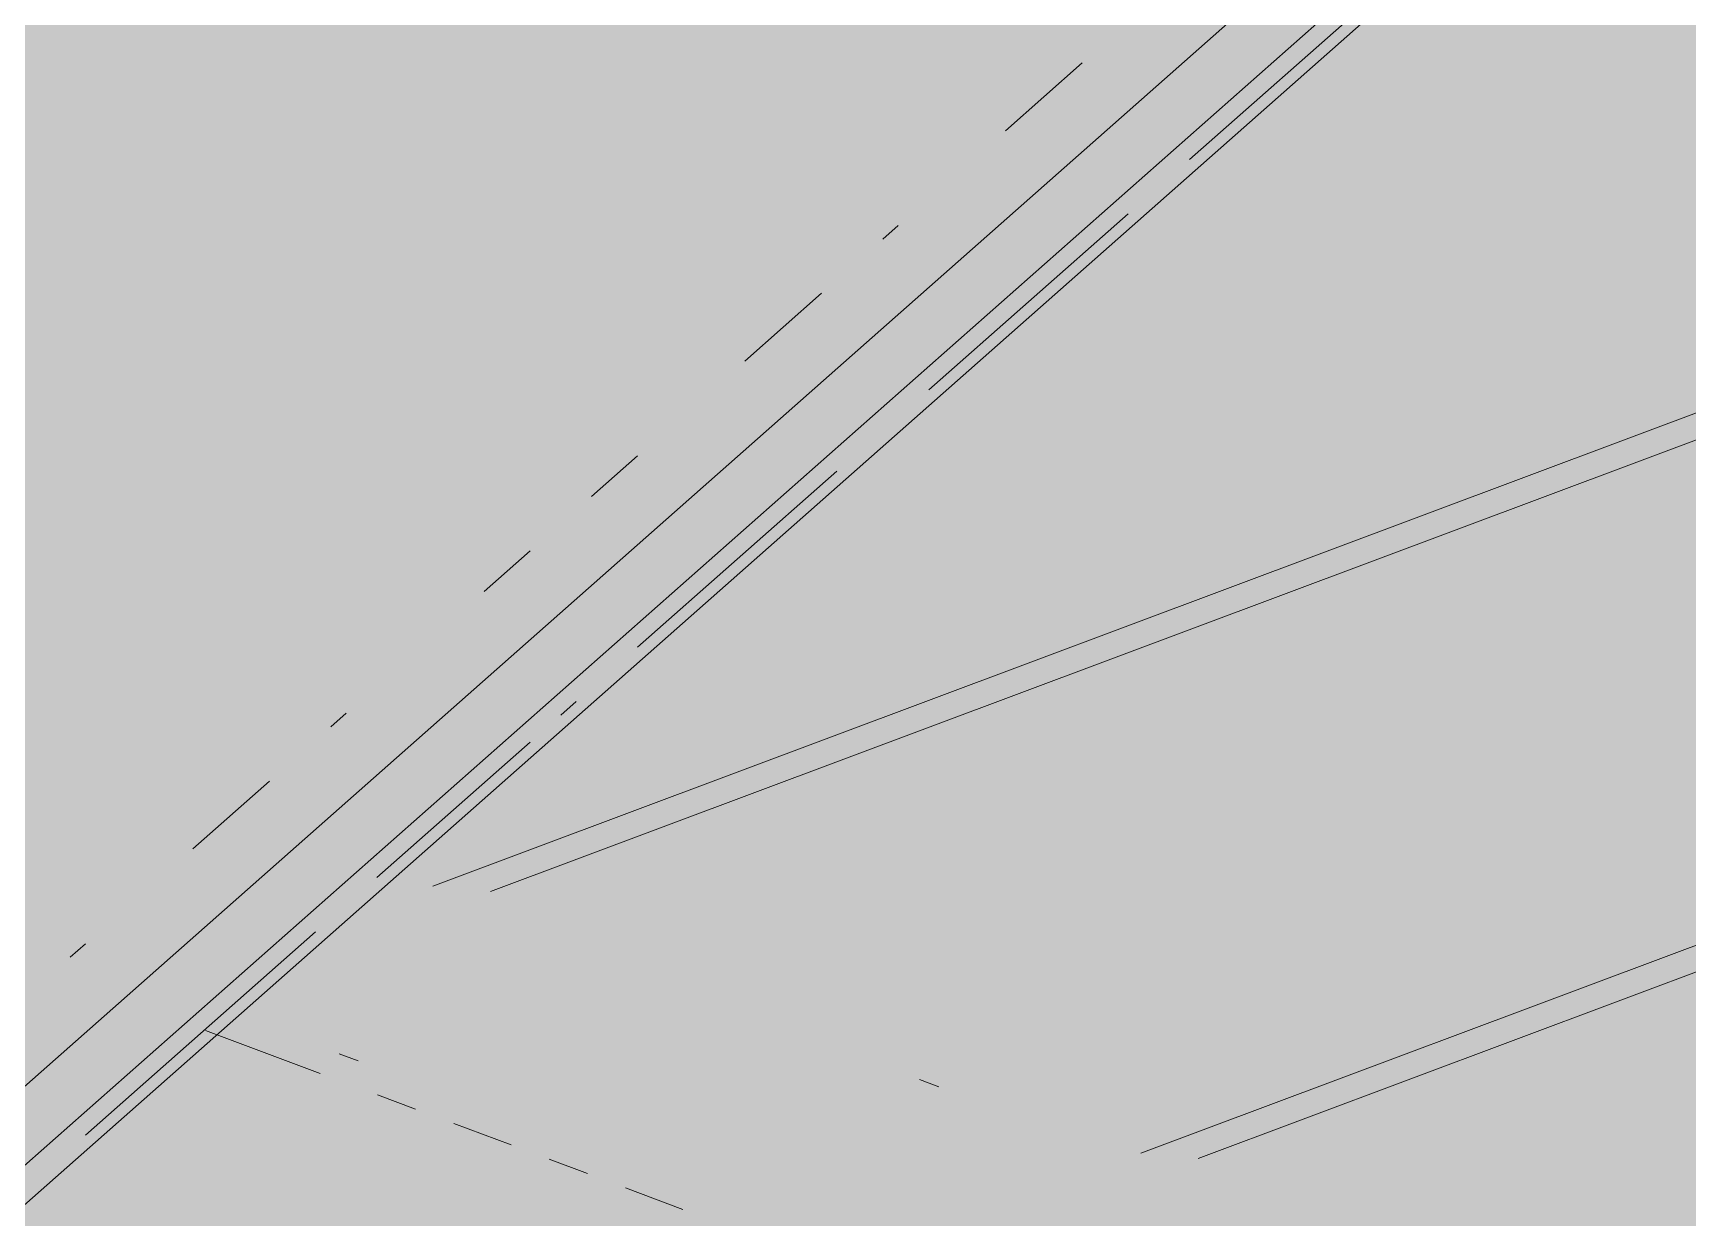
# Paper-space layout '03 3D Building and Roof' of a CAD drawing. Header units: millimetres. Extents: x 5 to 415, y 5 to 292.
# Drawn here: x 100.78 to 106.17, y 63.12 to 66.98 of the extents above; entities that cross this region are included whole.
import ezdxf

# ---------------------------------------------------------------- set-up
doc = ezdxf.new("R2010")
doc.units = ezdxf.units.MM
doc.layers.add('EXISTING', color=7, linetype='Continuous')
doc.layers.add('IMAGES', color=7, linetype='Continuous')

# ---------------------------------------------------------------- blocks, each defined once
blk = doc.blocks.new('SHEET_03')
at = {"layer": 'EXISTING', "color": 250, "lineweight": 9}
for p, q in [((111.2125, 72.5381), (96.2802, 59.342)), ((96.268, 59.2033), (111.2502, 72.4436)), ((97.6663, 60.8244), (110.4012, 72.0786)), ((102.081, 64.202), (111.6146, 67.7734)), ((102.2679, 64.1847), (111.5522, 67.6626)), ((104.5452, 66.5688), (105.1945, 67.1425)), ((103.9459, 66.6626), (104.1956, 66.8833)), ((103.5464, 66.3096), (103.5963, 66.3537)), ((103.6962, 65.8185), (104.3455, 66.3922)), ((103.0969, 65.9124), (103.3466, 66.133)), ((104.3865, 63.3321), (111.6146, 66.0398)), ((104.5734, 63.3148), (111.6146, 65.9524)), ((102.5975, 65.471), (102.7474, 65.6034)), ((102.7474, 64.98), (103.3966, 65.5537)), ((102.2479, 65.1621), (102.3978, 65.2945)), ((102.4977, 64.7593), (102.5476, 64.8034)), ((101.7485, 64.7207), (101.7985, 64.7649)), ((101.8984, 64.2297), (102.3978, 64.671)), ((101.2991, 64.3235), (101.5488, 64.5442)), ((100.9495, 63.3911), (101.6986, 64.0531)), ((100.8995, 63.9705), (100.9495, 64.0146)), ((101.7135, 63.5918), (101.3404, 63.7315)), ((101.7757, 63.6559), (101.8378, 63.6326)), ((103.7281, 63.5488), (103.6659, 63.5721)), ((102.0244, 63.4753), (101.9, 63.5219)), ((102.3353, 63.3589), (102.1487, 63.4287)), ((102.584, 63.2657), (102.4596, 63.3123)), ((102.8949, 63.1492), (102.7083, 63.2191))]:
    blk.add_line(p, q, dxfattribs=at)
at = {"layer": 'IMAGES', "color": 7}
for points in [[(97.8942, 66.9143), (103.7205, 66.9143), (97.8942, 67.0857), (103.7205, 67.0857)], [(103.7205, 66.9143), (103.8919, 66.9143), (103.7205, 67.0857), (103.8919, 67.0857)], [(103.8919, 66.9143), (104.0632, 66.9143), (103.8919, 67.0857), (104.0632, 67.0857)], [(104.0632, 66.9143), (104.406, 66.9143), (104.0632, 67.0857), (104.406, 67.0857)], [(104.406, 66.9143), (104.92, 66.9143), (104.406, 67.0857), (104.92, 67.0857)], [(104.92, 66.9143), (105.2628, 66.9143), (104.92, 67.0857), (105.2628, 67.0857)], [(105.2628, 66.9143), (105.4341, 66.9143), (105.2628, 67.0857), (105.4341, 67.0857)], [(105.4341, 66.9143), (105.6055, 66.9143), (105.4341, 67.0857), (105.6055, 67.0857)], [(105.6055, 66.9143), (106.6337, 66.9143), (105.6055, 67.0857), (106.6337, 67.0857)], [(97.3801, 66.7429), (103.5491, 66.7429), (97.3801, 66.9143), (103.5491, 66.9143)], [(103.5491, 66.7429), (103.7205, 66.7429), (103.5491, 66.9143), (103.7205, 66.9143)], [(103.7205, 66.7429), (103.8919, 66.7429), (103.7205, 66.9143), (103.8919, 66.9143)], [(103.8919, 66.7429), (104.0632, 66.7429), (103.8919, 66.9143), (104.0632, 66.9143)], [(104.0632, 66.7429), (104.2346, 66.7429), (104.0632, 66.9143), (104.2346, 66.9143)], [(104.2346, 66.7429), (104.406, 66.7429), (104.2346, 66.9143), (104.406, 66.9143)], [(104.406, 66.7429), (104.7487, 66.7429), (104.406, 66.9143), (104.7487, 66.9143)], [(104.7487, 66.7429), (105.0914, 66.7429), (104.7487, 66.9143), (105.0914, 66.9143)], [(105.0914, 66.7429), (105.2628, 66.7429), (105.0914, 66.9143), (105.2628, 66.9143)], [(105.2628, 66.7429), (105.4341, 66.7429), (105.2628, 66.9143), (105.4341, 66.9143)], [(105.4341, 66.7429), (106.1196, 66.7429), (105.4341, 66.9143), (106.1196, 66.9143)], [(106.1196, 66.7429), (106.2909, 66.7429), (106.1196, 66.9143), (106.2909, 66.9143)], [(97.0373, 66.5714), (103.3778, 66.5714), (97.0373, 66.7429), (103.3778, 66.7429)], [(103.3778, 66.5714), (103.5491, 66.5714), (103.3778, 66.7429), (103.5491, 66.7429)], [(103.5491, 66.5714), (103.7205, 66.5714), (103.5491, 66.7429), (103.7205, 66.7429)], [(103.7205, 66.5714), (103.8919, 66.5714), (103.7205, 66.7429), (103.8919, 66.7429)], [(103.8919, 66.5714), (104.0632, 66.5714), (103.8919, 66.7429), (104.0632, 66.7429)], [(104.0632, 66.5714), (104.5773, 66.5714), (104.0632, 66.7429), (104.5773, 66.7429)], [(104.5773, 66.5714), (104.92, 66.5714), (104.5773, 66.7429), (104.92, 66.7429)], [(104.92, 66.5714), (105.0914, 66.5714), (104.92, 66.7429), (105.0914, 66.7429)], [(105.0914, 66.5714), (105.2628, 66.5714), (105.0914, 66.7429), (105.2628, 66.7429)], [(105.2628, 66.5714), (105.6055, 66.5714), (105.2628, 66.7429), (105.6055, 66.7429)], [(105.6055, 66.5714), (105.9482, 66.5714), (105.6055, 66.7429), (105.9482, 66.7429)], [(105.9482, 66.5714), (106.1196, 66.5714), (105.9482, 66.7429), (106.1196, 66.7429)], [(106.1196, 66.5714), (106.2909, 66.5714), (106.1196, 66.7429), (106.2909, 66.7429)], [(96.6946, 66.4), (103.2064, 66.4), (96.6946, 66.5714), (103.2064, 66.5714)], [(103.2064, 66.4), (103.3778, 66.4), (103.2064, 66.5714), (103.3778, 66.5714)], [(103.3778, 66.4), (103.5491, 66.4), (103.3778, 66.5714), (103.5491, 66.5714)], [(103.5491, 66.4), (103.7205, 66.4), (103.5491, 66.5714), (103.7205, 66.5714)], [(103.7205, 66.4), (103.8919, 66.4), (103.7205, 66.5714), (103.8919, 66.5714)], [(103.8919, 66.4), (104.0632, 66.4), (103.8919, 66.5714), (104.0632, 66.5714)], [(104.0632, 66.4), (104.406, 66.4), (104.0632, 66.5714), (104.406, 66.5714)], [(104.406, 66.4), (104.7487, 66.4), (104.406, 66.5714), (104.7487, 66.5714)], [(104.7487, 66.4), (104.92, 66.4), (104.7487, 66.5714), (104.92, 66.5714)], [(104.92, 66.4), (105.0914, 66.4), (104.92, 66.5714), (105.0914, 66.5714)], [(105.0914, 66.2286), (105.2628, 66.2286), (105.0914, 66.5714), (105.2628, 66.5714)], [(105.2628, 66.4), (105.4341, 66.4), (105.2628, 66.5714), (105.4341, 66.5714)], [(105.4341, 66.4), (105.6055, 66.4), (105.4341, 66.5714), (105.6055, 66.5714)], [(105.6055, 66.4), (105.9482, 66.4), (105.6055, 66.5714), (105.9482, 66.5714)], [(105.9482, 66.4), (106.1196, 66.4), (105.9482, 66.5714), (106.1196, 66.5714)], [(106.1196, 66.4), (106.2909, 66.4), (106.1196, 66.5714), (106.2909, 66.5714)], [(97.0373, 66.2286), (102.8637, 66.2286), (97.0373, 66.4), (102.8637, 66.4)], [(102.8637, 66.2286), (103.035, 66.2286), (102.8637, 66.4), (103.035, 66.4)], [(103.035, 66.2286), (103.2064, 66.2286), (103.035, 66.4), (103.2064, 66.4)], [(103.2064, 66.2286), (103.5491, 66.2286), (103.2064, 66.4), (103.5491, 66.4)], [(103.5491, 66.2286), (103.7205, 66.2286), (103.5491, 66.4), (103.7205, 66.4)], [(103.7205, 66.2286), (104.0632, 66.2286), (103.7205, 66.4), (104.0632, 66.4)], [(104.0632, 66.2286), (104.2346, 66.2286), (104.0632, 66.4), (104.2346, 66.4)], [(104.2346, 66.2286), (104.5773, 66.2286), (104.2346, 66.4), (104.5773, 66.4)], [(104.5773, 66.2286), (104.92, 66.2286), (104.5773, 66.4), (104.92, 66.4)], [(104.92, 66.2286), (105.0914, 66.2286), (104.92, 66.4), (105.0914, 66.4)], [(105.2628, 66.2286), (105.4341, 66.2286), (105.2628, 66.4), (105.4341, 66.4)], [(105.4341, 66.2286), (105.9482, 66.2286), (105.4341, 66.4), (105.9482, 66.4)], [(105.9482, 66.2286), (106.1196, 66.2286), (105.9482, 66.4), (106.1196, 66.4)], [(106.1196, 66.2286), (107.1478, 66.2286), (106.1196, 66.4), (107.1478, 66.4)], [(97.7228, 66.0571), (102.6923, 66.0571), (97.7228, 66.2286), (102.6923, 66.2286)], [(102.6923, 66.0571), (102.8637, 66.0571), (102.6923, 66.2286), (102.8637, 66.2286)], [(102.8637, 66.0571), (103.035, 66.0571), (102.8637, 66.2286), (103.035, 66.2286)], [(103.035, 66.0571), (103.2064, 66.0571), (103.035, 66.2286), (103.2064, 66.2286)], [(103.2064, 66.0571), (103.3778, 66.0571), (103.2064, 66.2286), (103.3778, 66.2286)], [(103.3778, 66.0571), (103.7205, 66.0571), (103.3778, 66.2286), (103.7205, 66.2286)], [(103.7205, 66.0571), (103.8919, 66.0571), (103.7205, 66.2286), (103.8919, 66.2286)], [(103.8919, 66.0571), (104.0632, 66.0571), (103.8919, 66.2286), (104.0632, 66.2286)], [(104.0632, 66.0571), (104.2346, 66.0571), (104.0632, 66.2286), (104.2346, 66.2286)], [(104.2346, 66.0571), (104.406, 66.0571), (104.2346, 66.2286), (104.406, 66.2286)], [(104.406, 66.0571), (104.5773, 66.0571), (104.406, 66.2286), (104.5773, 66.2286)], [(104.5773, 66.0571), (104.7487, 66.0571), (104.5773, 66.2286), (104.7487, 66.2286)], [(104.7487, 66.0571), (105.0914, 66.0571), (104.7487, 66.2286), (105.0914, 66.2286)], [(105.0914, 66.0571), (105.2628, 66.0571), (105.0914, 66.2286), (105.2628, 66.2286)], [(105.2628, 66.0571), (105.6055, 66.0571), (105.2628, 66.2286), (105.6055, 66.2286)], [(105.6055, 66.0571), (105.9482, 66.0571), (105.6055, 66.2286), (105.9482, 66.2286)], [(105.9482, 66.0571), (106.6337, 66.0571), (105.9482, 66.2286), (106.6337, 66.2286)], [(98.2369, 65.8857), (102.521, 65.8857), (98.2369, 66.0571), (102.521, 66.0571)], [(102.521, 65.8857), (102.6923, 65.8857), (102.521, 66.0571), (102.6923, 66.0571)], [(102.6923, 65.8857), (102.8637, 65.8857), (102.6923, 66.0571), (102.8637, 66.0571)], [(102.8637, 65.8857), (103.035, 65.8857), (102.8637, 66.0571), (103.035, 66.0571)], [(103.035, 65.7143), (103.2064, 65.7143), (103.035, 66.0571), (103.2064, 66.0571)], [(103.2064, 65.8857), (103.3778, 65.8857), (103.2064, 66.0571), (103.3778, 66.0571)], [(103.3778, 65.8857), (103.5491, 65.8857), (103.3778, 66.0571), (103.5491, 66.0571)], [(103.5491, 65.8857), (103.7205, 65.8857), (103.5491, 66.0571), (103.7205, 66.0571)], [(103.7205, 65.8857), (103.8919, 65.8857), (103.7205, 66.0571), (103.8919, 66.0571)], [(103.8919, 65.8857), (104.0632, 65.8857), (103.8919, 66.0571), (104.0632, 66.0571)], [(104.0632, 65.8857), (104.2346, 65.8857), (104.0632, 66.0571), (104.2346, 66.0571)], [(104.2346, 65.8857), (104.5773, 65.8857), (104.2346, 66.0571), (104.5773, 66.0571)], [(104.5773, 65.8857), (104.7487, 65.8857), (104.5773, 66.0571), (104.7487, 66.0571)], [(104.7487, 65.8857), (105.0914, 65.8857), (104.7487, 66.0571), (105.0914, 66.0571)], [(105.0914, 65.8857), (105.2628, 65.8857), (105.0914, 66.0571), (105.2628, 66.0571)], [(105.2628, 65.8857), (106.2909, 65.8857), (105.2628, 66.0571), (106.2909, 66.0571)], [(98.4082, 65.7143), (102.3496, 65.7143), (98.4082, 65.8857), (102.3496, 65.8857)], [(102.3496, 65.7143), (102.521, 65.7143), (102.3496, 65.8857), (102.521, 65.8857)], [(102.521, 65.7143), (102.6923, 65.7143), (102.521, 65.8857), (102.6923, 65.8857)], [(102.6923, 65.7143), (102.8637, 65.7143), (102.6923, 65.8857), (102.8637, 65.8857)], [(102.8637, 65.7143), (103.035, 65.7143), (102.8637, 65.8857), (103.035, 65.8857)], [(103.2064, 65.7143), (103.3778, 65.7143), (103.2064, 65.8857), (103.3778, 65.8857)], [(103.3778, 65.7143), (103.5491, 65.7143), (103.3778, 65.8857), (103.5491, 65.8857)], [(103.5491, 65.7143), (103.7205, 65.7143), (103.5491, 65.8857), (103.7205, 65.8857)], [(103.7205, 65.7143), (103.8919, 65.7143), (103.7205, 65.8857), (103.8919, 65.8857)], [(103.8919, 65.7143), (104.0632, 65.7143), (103.8919, 65.8857), (104.0632, 65.8857)], [(104.0632, 65.7143), (104.2346, 65.7143), (104.0632, 65.8857), (104.2346, 65.8857)], [(104.2346, 65.7143), (104.406, 65.7143), (104.2346, 65.8857), (104.406, 65.8857)], [(104.406, 65.7143), (104.5773, 65.7143), (104.406, 65.8857), (104.5773, 65.8857)], [(104.5773, 65.7143), (104.7487, 65.7143), (104.5773, 65.8857), (104.7487, 65.8857)], [(104.7487, 65.7143), (105.6055, 65.7143), (104.7487, 65.8857), (105.6055, 65.8857)], [(105.6055, 65.7143), (105.7769, 65.7143), (105.6055, 65.8857), (105.7769, 65.8857)], [(105.7769, 65.7143), (105.9482, 65.7143), (105.7769, 65.8857), (105.9482, 65.8857)], [(105.9482, 65.7143), (106.1196, 65.7143), (105.9482, 65.8857), (106.1196, 65.8857)], [(106.1196, 65.7143), (106.2909, 65.7143), (106.1196, 65.8857), (106.2909, 65.8857)], [(98.9223, 65.5429), (102.1782, 65.5429), (98.9223, 65.7143), (102.1782, 65.7143)], [(102.1782, 65.5429), (102.3496, 65.5429), (102.1782, 65.7143), (102.3496, 65.7143)], [(102.3496, 65.5429), (102.521, 65.5429), (102.3496, 65.7143), (102.521, 65.7143)], [(102.521, 65.5429), (102.6923, 65.5429), (102.521, 65.7143), (102.6923, 65.7143)], [(102.6923, 65.5429), (103.035, 65.5429), (102.6923, 65.7143), (103.035, 65.7143)], [(103.035, 65.5429), (103.2064, 65.5429), (103.035, 65.7143), (103.2064, 65.7143)], [(103.2064, 65.5429), (103.7205, 65.5429), (103.2064, 65.7143), (103.7205, 65.7143)], [(103.7205, 65.5429), (103.8919, 65.5429), (103.7205, 65.7143), (103.8919, 65.7143)], [(103.8919, 65.5429), (104.0632, 65.5429), (103.8919, 65.7143), (104.0632, 65.7143)], [(104.0632, 65.5429), (104.5773, 65.5429), (104.0632, 65.7143), (104.5773, 65.7143)], [(104.5773, 65.5429), (105.0914, 65.5429), (104.5773, 65.7143), (105.0914, 65.7143)], [(105.0914, 65.5429), (105.4341, 65.5429), (105.0914, 65.7143), (105.4341, 65.7143)], [(105.4341, 65.5429), (105.6055, 65.5429), (105.4341, 65.7143), (105.6055, 65.7143)], [(105.6055, 65.5429), (105.7769, 65.5429), (105.6055, 65.7143), (105.7769, 65.7143)], [(105.7769, 65.5429), (105.9482, 65.5429), (105.7769, 65.7143), (105.9482, 65.7143)], [(105.9482, 65.5429), (106.1196, 65.5429), (105.9482, 65.7143), (106.1196, 65.7143)], [(106.1196, 65.5429), (106.2909, 65.5429), (106.1196, 65.7143), (106.2909, 65.7143)], [(99.2651, 65.3714), (102.0069, 65.3714), (99.2651, 65.5429), (102.0069, 65.5429)], [(102.0069, 65.3714), (102.1782, 65.3714), (102.0069, 65.5429), (102.1782, 65.5429)], [(102.1782, 65.3714), (102.3496, 65.3714), (102.1782, 65.5429), (102.3496, 65.5429)], [(102.3496, 65.3714), (102.521, 65.3714), (102.3496, 65.5429), (102.521, 65.5429)], [(102.521, 65.3714), (103.2064, 65.3714), (102.521, 65.5429), (103.2064, 65.5429)], [(103.2064, 65.3714), (103.3778, 65.3714), (103.2064, 65.5429), (103.3778, 65.5429)], [(103.3778, 65.3714), (103.5491, 65.3714), (103.3778, 65.5429), (103.5491, 65.5429)], [(103.5491, 65.3714), (103.7205, 65.3714), (103.5491, 65.5429), (103.7205, 65.5429)], [(103.7205, 65.3714), (104.0632, 65.3714), (103.7205, 65.5429), (104.0632, 65.5429)], [(104.0632, 65.3714), (104.7487, 65.3714), (104.0632, 65.5429), (104.7487, 65.5429)], [(104.7487, 65.3714), (104.92, 65.3714), (104.7487, 65.5429), (104.92, 65.5429)], [(104.92, 65.3714), (105.0914, 65.3714), (104.92, 65.5429), (105.0914, 65.5429)], [(105.0914, 65.3714), (105.2628, 65.3714), (105.0914, 65.5429), (105.2628, 65.5429)], [(105.2628, 65.3714), (105.4341, 65.3714), (105.2628, 65.5429), (105.4341, 65.5429)], [(105.4341, 65.3714), (105.9482, 65.3714), (105.4341, 65.5429), (105.9482, 65.5429)], [(105.9482, 65.3714), (106.1196, 65.3714), (105.9482, 65.5429), (106.1196, 65.5429)], [(106.1196, 65.3714), (106.2909, 65.3714), (106.1196, 65.5429), (106.2909, 65.5429)], [(99.9505, 65.2), (101.8355, 65.2), (99.9505, 65.3714), (101.8355, 65.3714)], [(101.8355, 65.2), (102.0069, 65.2), (101.8355, 65.3714), (102.0069, 65.3714)], [(102.0069, 65.2), (102.3496, 65.2), (102.0069, 65.3714), (102.3496, 65.3714)], [(102.3496, 65.2), (102.521, 65.2), (102.3496, 65.3714), (102.521, 65.3714)], [(102.521, 65.2), (102.6923, 65.2), (102.521, 65.3714), (102.6923, 65.3714)], [(102.6923, 65.2), (103.035, 65.2), (102.6923, 65.3714), (103.035, 65.3714)], [(103.035, 65.2), (103.2064, 65.2), (103.035, 65.3714), (103.2064, 65.3714)], [(103.2064, 65.2), (103.3778, 65.2), (103.2064, 65.3714), (103.3778, 65.3714)], [(103.3778, 65.2), (103.5491, 65.2), (103.3778, 65.3714), (103.5491, 65.3714)], [(103.5491, 65.2), (103.7205, 65.2), (103.5491, 65.3714), (103.7205, 65.3714)], [(103.7205, 65.2), (104.2346, 65.2), (103.7205, 65.3714), (104.2346, 65.3714)], [(104.2346, 65.2), (104.406, 65.2), (104.2346, 65.3714), (104.406, 65.3714)], [(104.406, 65.2), (104.5773, 65.2), (104.406, 65.3714), (104.5773, 65.3714)], [(104.5773, 65.2), (104.7487, 65.2), (104.5773, 65.3714), (104.7487, 65.3714)], [(104.7487, 65.2), (104.92, 65.2), (104.7487, 65.3714), (104.92, 65.3714)], [(104.92, 65.2), (105.0914, 65.2), (104.92, 65.3714), (105.0914, 65.3714)], [(105.0914, 65.2), (105.4341, 65.2), (105.0914, 65.3714), (105.4341, 65.3714)], [(105.4341, 65.2), (105.6055, 65.2), (105.4341, 65.3714), (105.6055, 65.3714)], [(105.6055, 65.2), (105.7769, 65.2), (105.6055, 65.3714), (105.7769, 65.3714)], [(105.7769, 65.2), (106.2909, 65.2), (105.7769, 65.3714), (106.2909, 65.3714)], [(100.4646, 65.0286), (101.4928, 65.0286), (100.4646, 65.2), (101.4928, 65.2)], [(101.4928, 65.0286), (101.6641, 65.0286), (101.4928, 65.2), (101.6641, 65.2)], [(101.6641, 65.0286), (101.8355, 65.0286), (101.6641, 65.2), (101.8355, 65.2)], [(101.8355, 65.0286), (102.1782, 65.0286), (101.8355, 65.2), (102.1782, 65.2)], [(102.1782, 65.0286), (102.8637, 65.0286), (102.1782, 65.2), (102.8637, 65.2)], [(102.8637, 65.0286), (103.035, 65.0286), (102.8637, 65.2), (103.035, 65.2)], [(103.035, 65.0286), (103.2064, 65.0286), (103.035, 65.2), (103.2064, 65.2)], [(103.2064, 65.0286), (103.3778, 65.0286), (103.2064, 65.2), (103.3778, 65.2)], [(103.3778, 65.0286), (103.5491, 65.0286), (103.3778, 65.2), (103.5491, 65.2)], [(103.5491, 65.0286), (103.7205, 65.0286), (103.5491, 65.2), (103.7205, 65.2)], [(103.7205, 65.0286), (104.0632, 65.0286), (103.7205, 65.2), (104.0632, 65.2)], [(104.0632, 65.0286), (104.2346, 65.0286), (104.0632, 65.2), (104.2346, 65.2)], [(104.2346, 65.0286), (104.406, 65.0286), (104.2346, 65.2), (104.406, 65.2)], [(104.406, 65.0286), (104.5773, 65.0286), (104.406, 65.2), (104.5773, 65.2)], [(104.5773, 65.0286), (105.0914, 65.0286), (104.5773, 65.2), (105.0914, 65.2)], [(105.0914, 65.0286), (105.2628, 65.0286), (105.0914, 65.2), (105.2628, 65.2)], [(105.2628, 65.0286), (105.4341, 65.0286), (105.2628, 65.2), (105.4341, 65.2)], [(105.4341, 65.0286), (105.7769, 65.0286), (105.4341, 65.2), (105.7769, 65.2)], [(105.7769, 65.0286), (107.6619, 65.0286), (105.7769, 65.2), (107.6619, 65.2)], [(100.636, 64.8571), (100.8073, 64.8571), (100.636, 65.0286), (100.8073, 65.0286)], [(100.8073, 64.8571), (101.1501, 64.8571), (100.8073, 65.0286), (101.1501, 65.0286)], [(101.1501, 64.8571), (101.3214, 64.8571), (101.1501, 65.0286), (101.3214, 65.0286)], [(101.3214, 64.8571), (101.4928, 64.8571), (101.3214, 65.0286), (101.4928, 65.0286)], [(101.4928, 64.8571), (101.6641, 64.8571), (101.4928, 65.0286), (101.6641, 65.0286)], [(101.6641, 64.8571), (101.8355, 64.8571), (101.6641, 65.0286), (101.8355, 65.0286)], [(101.8355, 64.8571), (102.0069, 64.8571), (101.8355, 65.0286), (102.0069, 65.0286)], [(102.0069, 64.8571), (102.1782, 64.8571), (102.0069, 65.0286), (102.1782, 65.0286)], [(102.1782, 64.8571), (102.3496, 64.8571), (102.1782, 65.0286), (102.3496, 65.0286)], [(102.3496, 64.8571), (102.6923, 64.8571), (102.3496, 65.0286), (102.6923, 65.0286)], [(102.6923, 64.8571), (102.8637, 64.8571), (102.6923, 65.0286), (102.8637, 65.0286)], [(102.8637, 64.8571), (103.035, 64.8571), (102.8637, 65.0286), (103.035, 65.0286)], [(103.035, 64.8571), (103.2064, 64.8571), (103.035, 65.0286), (103.2064, 65.0286)], [(103.2064, 64.6857), (103.3778, 64.6857), (103.2064, 65.0286), (103.3778, 65.0286)], [(103.3778, 64.8571), (103.7205, 64.8571), (103.3778, 65.0286), (103.7205, 65.0286)], [(103.7205, 64.8571), (103.8919, 64.8571), (103.7205, 65.0286), (103.8919, 65.0286)], [(103.8919, 64.8571), (104.0632, 64.8571), (103.8919, 65.0286), (104.0632, 65.0286)], [(104.0632, 64.6857), (104.2346, 64.6857), (104.0632, 65.0286), (104.2346, 65.0286)], [(104.2346, 64.8571), (104.5773, 64.8571), (104.2346, 65.0286), (104.5773, 65.0286)], [(104.5773, 64.8571), (104.92, 64.8571), (104.5773, 65.0286), (104.92, 65.0286)], [(104.92, 64.8571), (105.2628, 64.8571), (104.92, 65.0286), (105.2628, 65.0286)], [(105.2628, 64.8571), (106.9764, 64.8571), (105.2628, 65.0286), (106.9764, 65.0286)], [(100.636, 64.6857), (100.8073, 64.6857), (100.636, 64.8571), (100.8073, 64.8571)], [(100.8073, 64.6857), (100.9787, 64.6857), (100.8073, 64.8571), (100.9787, 64.8571)], [(100.9787, 64.6857), (101.1501, 64.6857), (100.9787, 64.8571), (101.1501, 64.8571)], [(101.1501, 64.6857), (101.3214, 64.6857), (101.1501, 64.8571), (101.3214, 64.8571)], [(101.3214, 64.6857), (101.4928, 64.6857), (101.3214, 64.8571), (101.4928, 64.8571)], [(101.4928, 64.6857), (101.6641, 64.6857), (101.4928, 64.8571), (101.6641, 64.8571)], [(101.6641, 64.6857), (102.0069, 64.6857), (101.6641, 64.8571), (102.0069, 64.8571)], [(102.0069, 64.6857), (102.1782, 64.6857), (102.0069, 64.8571), (102.1782, 64.8571)], [(102.1782, 64.6857), (102.521, 64.6857), (102.1782, 64.8571), (102.521, 64.8571)], [(102.521, 64.6857), (102.6923, 64.6857), (102.521, 64.8571), (102.6923, 64.8571)], [(102.6923, 64.6857), (102.8637, 64.6857), (102.6923, 64.8571), (102.8637, 64.8571)], [(102.8637, 64.6857), (103.2064, 64.6857), (102.8637, 64.8571), (103.2064, 64.8571)], [(103.3778, 64.6857), (103.7205, 64.6857), (103.3778, 64.8571), (103.7205, 64.8571)], [(103.7205, 64.6857), (104.0632, 64.6857), (103.7205, 64.8571), (104.0632, 64.8571)], [(104.2346, 64.6857), (104.406, 64.6857), (104.2346, 64.8571), (104.406, 64.8571)], [(104.406, 64.6857), (104.92, 64.6857), (104.406, 64.8571), (104.92, 64.8571)], [(104.92, 64.6857), (106.4623, 64.6857), (104.92, 64.8571), (106.4623, 64.8571)], [(100.636, 64.5143), (100.8073, 64.5143), (100.636, 64.6857), (100.8073, 64.6857)], [(100.8073, 64.5143), (100.9787, 64.5143), (100.8073, 64.6857), (100.9787, 64.6857)], [(100.9787, 64.5143), (101.3214, 64.5143), (100.9787, 64.6857), (101.3214, 64.6857)], [(101.3214, 64.5143), (101.4928, 64.5143), (101.3214, 64.6857), (101.4928, 64.6857)], [(101.4928, 64.5143), (101.6641, 64.5143), (101.4928, 64.6857), (101.6641, 64.6857)], [(101.6641, 64.5143), (102.1782, 64.5143), (101.6641, 64.6857), (102.1782, 64.6857)], [(102.1782, 64.5143), (102.521, 64.5143), (102.1782, 64.6857), (102.521, 64.6857)], [(102.521, 64.5143), (102.6923, 64.5143), (102.521, 64.6857), (102.6923, 64.6857)], [(102.6923, 64.5143), (102.8637, 64.5143), (102.6923, 64.6857), (102.8637, 64.6857)], [(102.8637, 64.5143), (103.035, 64.5143), (102.8637, 64.6857), (103.035, 64.6857)], [(103.035, 64.5143), (103.2064, 64.5143), (103.035, 64.6857), (103.2064, 64.6857)], [(103.2064, 64.5143), (103.7205, 64.5143), (103.2064, 64.6857), (103.7205, 64.6857)], [(103.7205, 64.5143), (103.8919, 64.5143), (103.7205, 64.6857), (103.8919, 64.6857)], [(103.8919, 64.5143), (104.0632, 64.5143), (103.8919, 64.6857), (104.0632, 64.6857)], [(104.0632, 64.5143), (104.406, 64.5143), (104.0632, 64.6857), (104.406, 64.6857)], [(104.406, 64.5143), (106.1196, 64.5143), (104.406, 64.6857), (106.1196, 64.6857)], [(106.1196, 64.5143), (106.2909, 64.5143), (106.1196, 64.6857), (106.2909, 64.6857)], [(100.636, 64.3429), (100.8073, 64.3429), (100.636, 64.5143), (100.8073, 64.5143)], [(100.8073, 64.3429), (101.1501, 64.3429), (100.8073, 64.5143), (101.1501, 64.5143)], [(101.1501, 64.3429), (101.3214, 64.3429), (101.1501, 64.5143), (101.3214, 64.5143)], [(101.3214, 64.3429), (101.4928, 64.3429), (101.3214, 64.5143), (101.4928, 64.5143)], [(101.4928, 64.3429), (101.6641, 64.3429), (101.4928, 64.5143), (101.6641, 64.5143)], [(101.6641, 64.3429), (102.0069, 64.3429), (101.6641, 64.5143), (102.0069, 64.5143)], [(102.0069, 64.3429), (102.3496, 64.3429), (102.0069, 64.5143), (102.3496, 64.5143)], [(102.3496, 64.3429), (102.521, 64.3429), (102.3496, 64.5143), (102.521, 64.5143)], [(102.521, 64.3429), (102.6923, 64.3429), (102.521, 64.5143), (102.6923, 64.5143)], [(102.6923, 64.1714), (102.8637, 64.1714), (102.6923, 64.5143), (102.8637, 64.5143)], [(102.8637, 64.3429), (103.2064, 64.3429), (102.8637, 64.5143), (103.2064, 64.5143)], [(103.2064, 64.3429), (103.3778, 64.3429), (103.2064, 64.5143), (103.3778, 64.5143)], [(103.3778, 64.3429), (103.5491, 64.3429), (103.3778, 64.5143), (103.5491, 64.5143)], [(103.5491, 64.3429), (104.0632, 64.3429), (103.5491, 64.5143), (104.0632, 64.5143)], [(104.0632, 64.3429), (105.6055, 64.3429), (104.0632, 64.5143), (105.6055, 64.5143)], [(105.6055, 64.3429), (105.7769, 64.3429), (105.6055, 64.5143), (105.7769, 64.5143)], [(105.7769, 64.3429), (106.1196, 64.3429), (105.7769, 64.5143), (106.1196, 64.5143)], [(106.1196, 64.3429), (106.2909, 64.3429), (106.1196, 64.5143), (106.2909, 64.5143)], [(100.636, 64.1714), (100.9787, 64.1714), (100.636, 64.3429), (100.9787, 64.3429)], [(100.9787, 64.1714), (101.1501, 64.1714), (100.9787, 64.3429), (101.1501, 64.3429)], [(101.1501, 64.1714), (101.3214, 64.1714), (101.1501, 64.3429), (101.3214, 64.3429)], [(101.3214, 64.1714), (102.0069, 64.1714), (101.3214, 64.3429), (102.0069, 64.3429)], [(102.0069, 64.1714), (102.1782, 64.1714), (102.0069, 64.3429), (102.1782, 64.3429)], [(102.1782, 64.1714), (102.3496, 64.1714), (102.1782, 64.3429), (102.3496, 64.3429)], [(102.3496, 64.1714), (102.6923, 64.1714), (102.3496, 64.3429), (102.6923, 64.3429)], [(102.8637, 64.1714), (103.035, 64.1714), (102.8637, 64.3429), (103.035, 64.3429)], [(103.035, 64.1714), (103.2064, 64.1714), (103.035, 64.3429), (103.2064, 64.3429)], [(103.2064, 64.1714), (103.3778, 64.1714), (103.2064, 64.3429), (103.3778, 64.3429)], [(103.3778, 64.1714), (105.2628, 64.1714), (103.3778, 64.3429), (105.2628, 64.3429)], [(105.2628, 64.1714), (105.6055, 64.1714), (105.2628, 64.3429), (105.6055, 64.3429)], [(105.6055, 64.1714), (105.7769, 64.1714), (105.6055, 64.3429), (105.7769, 64.3429)], [(105.7769, 64.1714), (105.9482, 64.1714), (105.7769, 64.3429), (105.9482, 64.3429)], [(105.9482, 64.1714), (106.1196, 64.1714), (105.9482, 64.3429), (106.1196, 64.3429)], [(106.1196, 64), (106.2909, 64), (106.1196, 64.3429), (106.2909, 64.3429)], [(100.636, 64), (100.8073, 64), (100.636, 64.1714), (100.8073, 64.1714)], [(100.8073, 64), (100.9787, 64), (100.8073, 64.1714), (100.9787, 64.1714)], [(100.9787, 64), (101.1501, 64), (100.9787, 64.1714), (101.1501, 64.1714)], [(101.1501, 64), (101.3214, 64), (101.1501, 64.1714), (101.3214, 64.1714)], [(101.3214, 64), (101.4928, 64), (101.3214, 64.1714), (101.4928, 64.1714)], [(101.4928, 64), (102.0069, 64), (101.4928, 64.1714), (102.0069, 64.1714)], [(102.0069, 64), (102.3496, 64), (102.0069, 64.1714), (102.3496, 64.1714)], [(102.3496, 64), (102.521, 64), (102.3496, 64.1714), (102.521, 64.1714)], [(102.521, 64), (102.6923, 64), (102.521, 64.1714), (102.6923, 64.1714)], [(102.6923, 64), (102.8637, 64), (102.6923, 64.1714), (102.8637, 64.1714)], [(102.8637, 64), (103.035, 64), (102.8637, 64.1714), (103.035, 64.1714)], [(103.035, 64), (104.92, 64), (103.035, 64.1714), (104.92, 64.1714)], [(104.92, 63.8286), (105.0914, 63.8286), (104.92, 64.1714), (105.0914, 64.1714)], [(105.0914, 64), (105.2628, 64), (105.0914, 64.1714), (105.2628, 64.1714)], [(105.2628, 64), (105.6055, 64), (105.2628, 64.1714), (105.6055, 64.1714)], [(105.6055, 64), (105.7769, 64), (105.6055, 64.1714), (105.7769, 64.1714)], [(105.7769, 64), (105.9482, 64), (105.7769, 64.1714), (105.9482, 64.1714)], [(105.9482, 64), (106.1196, 64), (105.9482, 64.1714), (106.1196, 64.1714)], [(100.636, 63.8286), (100.8073, 63.8286), (100.636, 64), (100.8073, 64)], [(100.8073, 63.8286), (100.9787, 63.8286), (100.8073, 64), (100.9787, 64)], [(100.9787, 63.8286), (101.4928, 63.8286), (100.9787, 64), (101.4928, 64)], [(101.4928, 63.8286), (101.6641, 63.8286), (101.4928, 64), (101.6641, 64)], [(101.6641, 63.8286), (101.8355, 63.8286), (101.6641, 64), (101.8355, 64)], [(101.8355, 63.8286), (102.0069, 63.8286), (101.8355, 64), (102.0069, 64)], [(102.0069, 63.8286), (102.1782, 63.8286), (102.0069, 64), (102.1782, 64)], [(102.1782, 63.8286), (102.521, 63.8286), (102.1782, 64), (102.521, 64)], [(102.521, 63.8286), (102.6923, 63.8286), (102.521, 64), (102.6923, 64)], [(102.6923, 63.8286), (102.8637, 63.8286), (102.6923, 64), (102.8637, 64)], [(102.8637, 63.8286), (103.035, 63.8286), (102.8637, 64), (103.035, 64)], [(103.035, 63.8286), (103.2064, 63.8286), (103.035, 64), (103.2064, 64)], [(103.2064, 63.8286), (103.5491, 63.8286), (103.2064, 64), (103.5491, 64)], [(103.5491, 63.8286), (104.2346, 63.8286), (103.5491, 64), (104.2346, 64)], [(104.2346, 63.8286), (104.406, 63.8286), (104.2346, 64), (104.406, 64)], [(104.406, 63.8286), (104.5773, 63.8286), (104.406, 64), (104.5773, 64)], [(104.5773, 63.8286), (104.7487, 63.8286), (104.5773, 64), (104.7487, 64)], [(104.7487, 63.8286), (104.92, 63.8286), (104.7487, 64), (104.92, 64)], [(105.0914, 63.8286), (105.2628, 63.8286), (105.0914, 64), (105.2628, 64)], [(105.2628, 63.8286), (105.4341, 63.8286), (105.2628, 64), (105.4341, 64)], [(105.4341, 63.8286), (105.6055, 63.8286), (105.4341, 64), (105.6055, 64)], [(105.6055, 63.8286), (105.7769, 63.8286), (105.6055, 64), (105.7769, 64)], [(105.7769, 63.8286), (105.9482, 63.8286), (105.7769, 64), (105.9482, 64)], [(105.9482, 63.8286), (106.1196, 63.8286), (105.9482, 64), (106.1196, 64)], [(106.1196, 63.8286), (106.4623, 63.8286), (106.1196, 64), (106.4623, 64)], [(100.636, 63.6571), (100.9787, 63.6571), (100.636, 63.8286), (100.9787, 63.8286)], [(100.9787, 63.6571), (101.3214, 63.6571), (100.9787, 63.8286), (101.3214, 63.8286)], [(101.3214, 63.6571), (101.4928, 63.6571), (101.3214, 63.8286), (101.4928, 63.8286)], [(101.4928, 63.6571), (101.6641, 63.6571), (101.4928, 63.8286), (101.6641, 63.8286)], [(101.6641, 63.6571), (101.8355, 63.6571), (101.6641, 63.8286), (101.8355, 63.8286)], [(101.8355, 63.6571), (102.0069, 63.6571), (101.8355, 63.8286), (102.0069, 63.8286)], [(102.0069, 63.6571), (102.1782, 63.6571), (102.0069, 63.8286), (102.1782, 63.8286)], [(102.1782, 63.6571), (102.521, 63.6571), (102.1782, 63.8286), (102.521, 63.8286)], [(102.521, 63.6571), (102.8637, 63.6571), (102.521, 63.8286), (102.8637, 63.8286)], [(102.8637, 63.6571), (103.2064, 63.6571), (102.8637, 63.8286), (103.2064, 63.8286)], [(103.2064, 63.6571), (103.3778, 63.6571), (103.2064, 63.8286), (103.3778, 63.8286)], [(103.3778, 63.6571), (103.5491, 63.6571), (103.3778, 63.8286), (103.5491, 63.8286)], [(103.5491, 63.6571), (103.7205, 63.6571), (103.5491, 63.8286), (103.7205, 63.8286)], [(103.7205, 63.6571), (103.8919, 63.6571), (103.7205, 63.8286), (103.8919, 63.8286)], [(103.8919, 63.6571), (104.0632, 63.6571), (103.8919, 63.8286), (104.0632, 63.8286)], [(104.0632, 63.6571), (104.406, 63.6571), (104.0632, 63.8286), (104.406, 63.8286)], [(104.406, 63.6571), (104.5773, 63.6571), (104.406, 63.8286), (104.5773, 63.8286)], [(104.5773, 63.6571), (104.92, 63.6571), (104.5773, 63.8286), (104.92, 63.8286)], [(104.92, 63.6571), (105.0914, 63.6571), (104.92, 63.8286), (105.0914, 63.8286)], [(105.0914, 63.6571), (105.2628, 63.6571), (105.0914, 63.8286), (105.2628, 63.8286)], [(105.2628, 63.6571), (105.4341, 63.6571), (105.2628, 63.8286), (105.4341, 63.8286)], [(105.4341, 63.4857), (105.6055, 63.4857), (105.4341, 63.8286), (105.6055, 63.8286)], [(105.6055, 63.6571), (106.1196, 63.6571), (105.6055, 63.8286), (106.1196, 63.8286)], [(106.1196, 63.6571), (106.2909, 63.6571), (106.1196, 63.8286), (106.2909, 63.8286)], [(100.4646, 63.4857), (100.8073, 63.4857), (100.4646, 63.6571), (100.8073, 63.6571)], [(100.8073, 63.4857), (100.9787, 63.4857), (100.8073, 63.6571), (100.9787, 63.6571)], [(100.9787, 63.4857), (101.1501, 63.4857), (100.9787, 63.6571), (101.1501, 63.6571)], [(101.1501, 63.4857), (101.3214, 63.4857), (101.1501, 63.6571), (101.3214, 63.6571)], [(101.3214, 63.4857), (101.6641, 63.4857), (101.3214, 63.6571), (101.6641, 63.6571)], [(101.6641, 63.4857), (101.8355, 63.4857), (101.6641, 63.6571), (101.8355, 63.6571)], [(101.8355, 63.4857), (102.0069, 63.4857), (101.8355, 63.6571), (102.0069, 63.6571)], [(102.0069, 63.4857), (102.1782, 63.4857), (102.0069, 63.6571), (102.1782, 63.6571)], [(102.1782, 63.4857), (102.3496, 63.4857), (102.1782, 63.6571), (102.3496, 63.6571)], [(102.3496, 63.4857), (102.521, 63.4857), (102.3496, 63.6571), (102.521, 63.6571)], [(102.521, 63.4857), (102.6923, 63.4857), (102.521, 63.6571), (102.6923, 63.6571)], [(102.6923, 63.4857), (102.8637, 63.4857), (102.6923, 63.6571), (102.8637, 63.6571)], [(102.8637, 63.3143), (103.035, 63.3143), (102.8637, 63.6571), (103.035, 63.6571)], [(103.035, 63.3143), (103.2064, 63.3143), (103.035, 63.6571), (103.2064, 63.6571)], [(103.2064, 63.3143), (103.3778, 63.3143), (103.2064, 63.6571), (103.3778, 63.6571)], [(103.3778, 63.4857), (103.5491, 63.4857), (103.3778, 63.6571), (103.5491, 63.6571)], [(103.5491, 63.4857), (103.7205, 63.4857), (103.5491, 63.6571), (103.7205, 63.6571)], [(103.7205, 63.4857), (103.8919, 63.4857), (103.7205, 63.6571), (103.8919, 63.6571)], [(103.8919, 63.4857), (104.0632, 63.4857), (103.8919, 63.6571), (104.0632, 63.6571)], [(104.0632, 63.4857), (104.2346, 63.4857), (104.0632, 63.6571), (104.2346, 63.6571)], [(104.2346, 63.4857), (104.5773, 63.4857), (104.2346, 63.6571), (104.5773, 63.6571)], [(104.5773, 63.4857), (104.7487, 63.4857), (104.5773, 63.6571), (104.7487, 63.6571)], [(104.7487, 63.4857), (104.92, 63.4857), (104.7487, 63.6571), (104.92, 63.6571)], [(104.92, 63.4857), (105.0914, 63.4857), (104.92, 63.6571), (105.0914, 63.6571)], [(105.0914, 63.3143), (105.2628, 63.3143), (105.0914, 63.6571), (105.2628, 63.6571)], [(105.2628, 63.4857), (105.4341, 63.4857), (105.2628, 63.6571), (105.4341, 63.6571)], [(105.6055, 63.4857), (105.7769, 63.4857), (105.6055, 63.6571), (105.7769, 63.6571)], [(105.7769, 63.4857), (105.9482, 63.4857), (105.7769, 63.6571), (105.9482, 63.6571)], [(105.9482, 63.4857), (106.2909, 63.4857), (105.9482, 63.6571), (106.2909, 63.6571)], [(100.636, 63.1429), (100.8073, 63.1429), (100.636, 63.4857), (100.8073, 63.4857)], [(100.8073, 63.3143), (100.9787, 63.3143), (100.8073, 63.4857), (100.9787, 63.4857)], [(100.9787, 63.3143), (101.1501, 63.3143), (100.9787, 63.4857), (101.1501, 63.4857)], [(101.1501, 63.3143), (101.3214, 63.3143), (101.1501, 63.4857), (101.3214, 63.4857)], [(101.3214, 63.3143), (101.4928, 63.3143), (101.3214, 63.4857), (101.4928, 63.4857)], [(101.4928, 63.3143), (101.6641, 63.3143), (101.4928, 63.4857), (101.6641, 63.4857)], [(101.6641, 63.3143), (101.8355, 63.3143), (101.6641, 63.4857), (101.8355, 63.4857)], [(101.8355, 63.3143), (102.0069, 63.3143), (101.8355, 63.4857), (102.0069, 63.4857)], [(102.0069, 63.3143), (102.1782, 63.3143), (102.0069, 63.4857), (102.1782, 63.4857)], [(102.1782, 63.3143), (102.3496, 63.3143), (102.1782, 63.4857), (102.3496, 63.4857)], [(102.3496, 63.1429), (102.521, 63.1429), (102.3496, 63.4857), (102.521, 63.4857)], [(102.521, 63.3143), (102.6923, 63.3143), (102.521, 63.4857), (102.6923, 63.4857)], [(102.6923, 63.3143), (102.8637, 63.3143), (102.6923, 63.4857), (102.8637, 63.4857)], [(103.3778, 63.3143), (103.7205, 63.3143), (103.3778, 63.4857), (103.7205, 63.4857)], [(103.7205, 63.3143), (103.8919, 63.3143), (103.7205, 63.4857), (103.8919, 63.4857)], [(103.8919, 63.3143), (104.2346, 63.3143), (103.8919, 63.4857), (104.2346, 63.4857)], [(104.2346, 63.3143), (104.5773, 63.3143), (104.2346, 63.4857), (104.5773, 63.4857)], [(104.5773, 63.1429), (104.7487, 63.1429), (104.5773, 63.4857), (104.7487, 63.4857)], [(104.7487, 63.3143), (104.92, 63.3143), (104.7487, 63.4857), (104.92, 63.4857)], [(104.92, 63.3143), (105.0914, 63.3143), (104.92, 63.4857), (105.0914, 63.4857)], [(105.2628, 63.3143), (105.4341, 63.3143), (105.2628, 63.4857), (105.4341, 63.4857)], [(105.4341, 63.3143), (105.6055, 63.3143), (105.4341, 63.4857), (105.6055, 63.4857)], [(105.6055, 63.3143), (105.7769, 63.3143), (105.6055, 63.4857), (105.7769, 63.4857)], [(105.7769, 63.3143), (105.9482, 63.3143), (105.7769, 63.4857), (105.9482, 63.4857)], [(105.9482, 63.3143), (118.115, 63.3143), (105.9482, 63.4857), (118.115, 63.4857)], [(100.8073, 63.1429), (100.9787, 63.1429), (100.8073, 63.3143), (100.9787, 63.3143)], [(100.9787, 63.1429), (101.1501, 63.1429), (100.9787, 63.3143), (101.1501, 63.3143)], [(101.1501, 63.1429), (101.3214, 63.1429), (101.1501, 63.3143), (101.3214, 63.3143)], [(101.3214, 63.1429), (101.4928, 63.1429), (101.3214, 63.3143), (101.4928, 63.3143)], [(101.4928, 63.1429), (101.6641, 63.1429), (101.4928, 63.3143), (101.6641, 63.3143)], [(101.6641, 63.1429), (101.8355, 63.1429), (101.6641, 63.3143), (101.8355, 63.3143)], [(101.8355, 63.1429), (102.0069, 63.1429), (101.8355, 63.3143), (102.0069, 63.3143)], [(102.0069, 63.1429), (102.1782, 63.1429), (102.0069, 63.3143), (102.1782, 63.3143)], [(102.1782, 63.1429), (102.3496, 63.1429), (102.1782, 63.3143), (102.3496, 63.3143)], [(102.521, 63.1429), (102.6923, 63.1429), (102.521, 63.3143), (102.6923, 63.3143)], [(102.6923, 62.9714), (102.8637, 62.9714), (102.6923, 63.3143), (102.8637, 63.3143)], [(102.8637, 63.1429), (103.035, 63.1429), (102.8637, 63.3143), (103.035, 63.3143)], [(103.035, 63.1429), (103.3778, 63.1429), (103.035, 63.3143), (103.3778, 63.3143)], [(103.3778, 63.1429), (103.5491, 63.1429), (103.3778, 63.3143), (103.5491, 63.3143)], [(103.5491, 63.1429), (104.2346, 63.1429), (103.5491, 63.3143), (104.2346, 63.3143)], [(104.2346, 63.1429), (104.406, 63.1429), (104.2346, 63.3143), (104.406, 63.3143)], [(104.406, 63.1429), (104.5773, 63.1429), (104.406, 63.3143), (104.5773, 63.3143)], [(104.7487, 63.1429), (104.92, 63.1429), (104.7487, 63.3143), (104.92, 63.3143)], [(104.92, 63.1429), (105.0914, 63.1429), (104.92, 63.3143), (105.0914, 63.3143)], [(105.0914, 63.1429), (105.2628, 63.1429), (105.0914, 63.3143), (105.2628, 63.3143)], [(105.2628, 63.1429), (105.4341, 63.1429), (105.2628, 63.3143), (105.4341, 63.3143)], [(105.4341, 63.1429), (117.7723, 63.1429), (105.4341, 63.3143), (117.7723, 63.3143)], [(100.4646, 62.9714), (100.8073, 62.9714), (100.4646, 63.1429), (100.8073, 63.1429)], [(100.8073, 62.9714), (100.9787, 62.9714), (100.8073, 63.1429), (100.9787, 63.1429)], [(100.9787, 62.9714), (101.1501, 62.9714), (100.9787, 63.1429), (101.1501, 63.1429)], [(101.1501, 62.9714), (101.3214, 62.9714), (101.1501, 63.1429), (101.3214, 63.1429)], [(101.3214, 62.9714), (102.0069, 62.9714), (101.3214, 63.1429), (102.0069, 63.1429)], [(102.0069, 62.9714), (102.1782, 62.9714), (102.0069, 63.1429), (102.1782, 63.1429)], [(102.1782, 62.9714), (102.521, 62.9714), (102.1782, 63.1429), (102.521, 63.1429)], [(102.521, 62.9714), (102.6923, 62.9714), (102.521, 63.1429), (102.6923, 63.1429)], [(102.8637, 62.9714), (103.2064, 62.9714), (102.8637, 63.1429), (103.2064, 63.1429)], [(103.2064, 62.9714), (103.3778, 62.9714), (103.2064, 63.1429), (103.3778, 63.1429)], [(103.3778, 62.9714), (103.5491, 62.9714), (103.3778, 63.1429), (103.5491, 63.1429)], [(103.5491, 62.9714), (103.8919, 62.9714), (103.5491, 63.1429), (103.8919, 63.1429)], [(103.8919, 62.9714), (104.0632, 62.9714), (103.8919, 63.1429), (104.0632, 63.1429)], [(104.0632, 62.9714), (104.2346, 62.9714), (104.0632, 63.1429), (104.2346, 63.1429)], [(104.2346, 62.9714), (104.5773, 62.9714), (104.2346, 63.1429), (104.5773, 63.1429)], [(104.5773, 62.9714), (104.7487, 62.9714), (104.5773, 63.1429), (104.7487, 63.1429)], [(104.7487, 62.9714), (104.92, 62.9714), (104.7487, 63.1429), (104.92, 63.1429)], [(104.92, 62.9714), (105.0914, 62.9714), (104.92, 63.1429), (105.0914, 63.1429)], [(105.0914, 62.9714), (105.4341, 62.9714), (105.0914, 63.1429), (105.4341, 63.1429)], [(105.4341, 62.9714), (105.6055, 62.9714), (105.4341, 63.1429), (105.6055, 63.1429)], [(105.6055, 62.9714), (105.9482, 62.9714), (105.6055, 63.1429), (105.9482, 63.1429)], [(105.9482, 62.9714), (117.2582, 62.9714), (105.9482, 63.1429), (117.2582, 63.1429)]]:
    blk.add_solid(points, dxfattribs=at)

psp = doc.layouts.new('03 3D Building and Roof')

# ---------------------------------------------------------------- block references
psp.add_blockref('SHEET_03', (0, 0))

doc.saveas('drawing.dxf')
